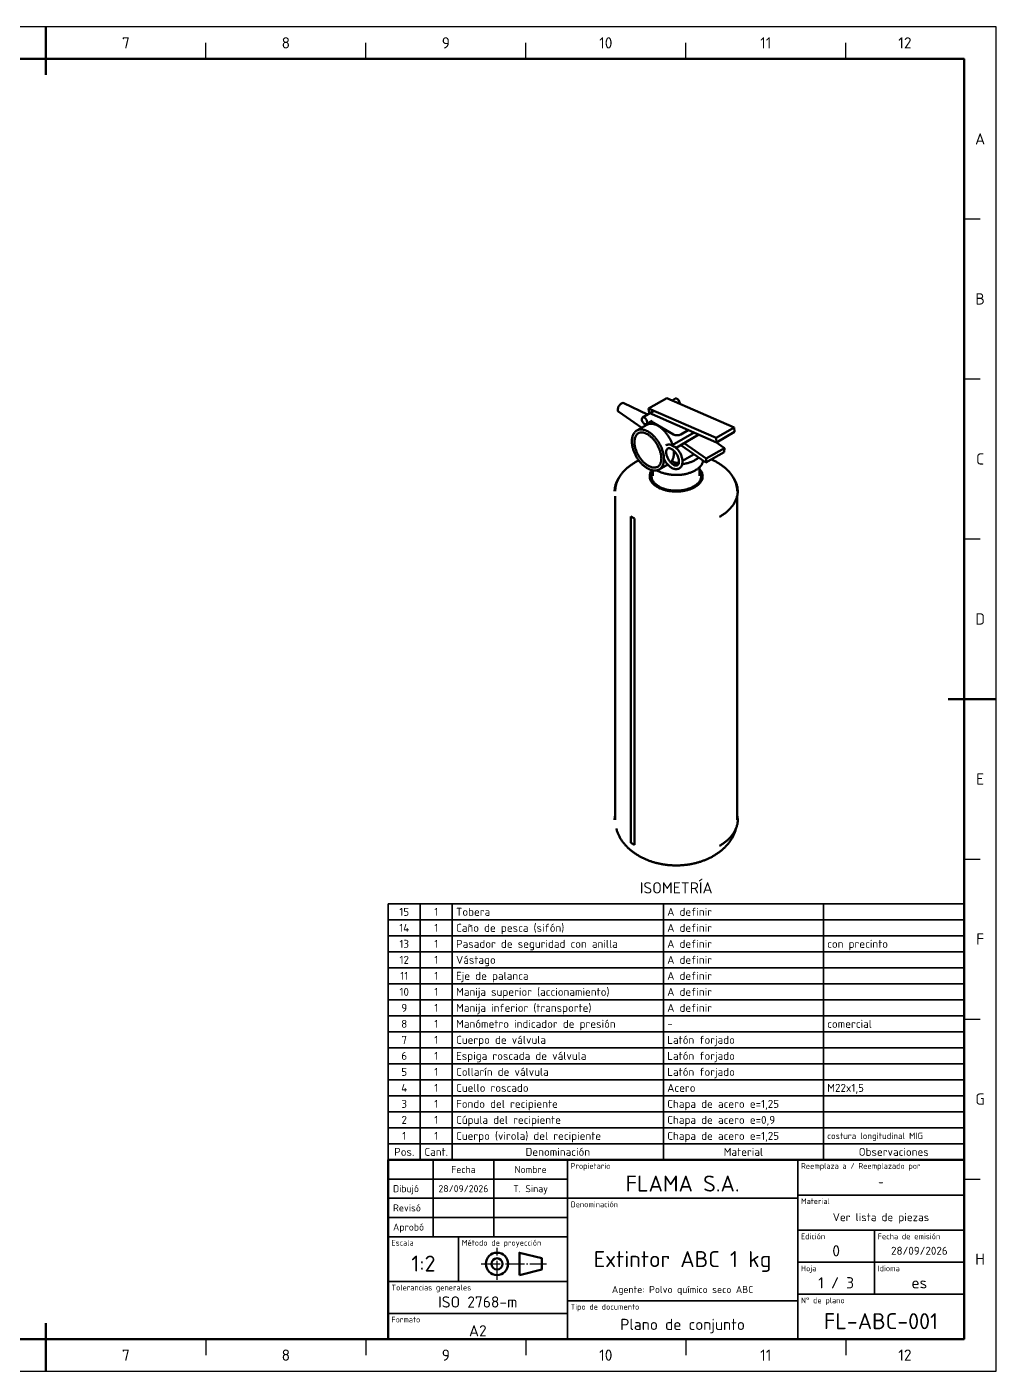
# Model space of a CAD drawing. Header units: millimetres. Extents: x 0 to 594, y 0 to 420.
# Drawn here: x 291.1 to 594, y 0 to 420 of the extents above; entities that cross this region are included whole.
import ezdxf
from ezdxf.enums import TextEntityAlignment as Align

# ---------------------------------------------------------------- set-up
doc = ezdxf.new("R2010")
doc.units = ezdxf.units.MM
doc.linetypes.add('ISO04-TRAZO-PUNTO', pattern=[7.625, 6, -0.75, 0.125, -0.75])
for name, color, linetype, lineweight in [('01-VISIBLE', 7, 'CONTINUOUS', 50), ('03-EJE', 1, 'ISO04-TRAZO-PUNTO', 25), ('06-TEXTO', 7, 'CONTINUOUS', 25), ('07-RECUADRO', 7, 'CONTINUOUS', 70), ('08-FINA', 5, 'CONTINUOUS', 25), ('10-ROTULO', 7, 'CONTINUOUS', 35), ('11-TEXTO-ROTULO', 7, 'CONTINUOUS', 25)]:
    doc.layers.add(name, color=color, linetype=linetype, lineweight=lineweight)
doc.styles.add('ISO3098', font='isocpeur.ttf')

msp = doc.modelspace()

# ---------------------------------------------------------------- linework, layer by layer
at = {"layer": '01-VISIBLE'}
for p, q in [((477.652, 302.442), (485.077, 298.871)), ((485.377, 300.748), (491.034, 304.014)), ((491.034, 304.014), (512.104, 294.836)), ((492.715, 303.281), (493.683, 303.84)), ((476.054, 299.673), (483.253, 294.76)), ((483.501, 297.961), (487.058, 300.015)), ((485.515, 299.371), (485.377, 300.748)), ((485.377, 300.748), (506.447, 291.57)), ((485.515, 299.371), (506.585, 290.194)), ((484.843, 295.677), (481.732, 293.881)), ((484.701, 295.883), (486.46, 296.899)), ((486.46, 295.988), (486.46, 296.922)), ((486.929, 296.269), (493.151, 292.676)), ((492.4, 296.35), (492.4, 296.372)), ((495.414, 292.676), (497.767, 294.035)), ((506.447, 291.57), (512.104, 294.836)), ((512.242, 293.46), (512.104, 294.836)), ((492.755, 289.267), (499.617, 293.229)), ((493.955, 288.482), (501.076, 292.593)), ((496.504, 289.954), (503.424, 285.119)), ((506.338, 290.301), (509.081, 288.385)), ((506.585, 290.194), (506.447, 291.57)), ((506.585, 290.194), (512.242, 293.46)), ((495.475, 289.359), (503.306, 283.888)), ((495.969, 284.38), (499.601, 286.477)), ((503.306, 283.888), (508.963, 287.154)), ((503.424, 285.119), (509.081, 288.385)), ((508.963, 287.154), (509.081, 288.385)), ((486.75, 279.773), (486.75, 281.429)), ((491.349, 283.268), (488.732, 281.757)), ((492.668, 284.339), (493.151, 284.06)), ((501.25, 279.773), (501.25, 282.37)), ((503.306, 283.888), (503.424, 285.119)), ((474.95, 172.2), (474.95, 273.39)), ((513.05, 172.2), (513.05, 273.39)), ((479.867, 165.06), (479.867, 267.02)), ((479.867, 267.02), (480.927, 266.408)), ((480.927, 164.448), (480.927, 266.408)), ((479.867, 165.06), (480.927, 164.448))]:
    msp.add_line(p, q, dxfattribs=at)
for points in [[(476.054, 299.673), (475.878, 299.866), (475.785, 300.112), (475.757, 300.374), (475.776, 300.636), (475.831, 300.894), (475.916, 301.144), (476.025, 301.384), (476.157, 301.612), (476.31, 301.827), (476.484, 302.024), (476.679, 302.201), (476.897, 302.349), (477.138, 302.456), (477.397, 302.498), (477.652, 302.442)], [(493.683, 303.84), (493.78, 303.88), (493.884, 303.896), (493.989, 303.89), (494.091, 303.866), (494.189, 303.829), (494.283, 303.78)], [(494.283, 303.78), (494.496, 303.626), (494.68, 303.438), (494.835, 303.225), (494.963, 302.995), (495.059, 302.749), (495.118, 302.493), (495.128, 302.23)], [(485.232, 293.534), (485.001, 293.661), (484.766, 293.778), (484.525, 293.884), (484.279, 293.978), (484.028, 294.058), (483.774, 294.123), (483.515, 294.171), (483.254, 294.2), (482.991, 294.209), (482.728, 294.195), (482.468, 294.156), (482.213, 294.091), (481.967, 294), (481.732, 293.881)], [(484.701, 295.883), (484.458, 295.827), (484.214, 295.885), (483.995, 296.01), (483.804, 296.175), (483.64, 296.365), (483.501, 296.575), (483.388, 296.801), (483.305, 297.039), (483.259, 297.287), (483.26, 297.538), (483.331, 297.779), (483.501, 297.961)], [(483.501, 297.961), (483.597, 298.001), (483.701, 298.017), (483.806, 298.011), (483.909, 297.987), (484.007, 297.95), (484.101, 297.902)], [(484.101, 297.902), (484.316, 297.746), (484.501, 297.555), (484.657, 297.34), (484.785, 297.106), (484.88, 296.858), (484.938, 296.599), (484.944, 296.333), (484.876, 296.077), (484.701, 295.883)], [(484.279, 295.352), (484.3, 295.432), (484.323, 295.513), (484.348, 295.592), (484.374, 295.672), (484.402, 295.75), (484.431, 295.829)], [(492.865, 289.33), (492.786, 289.57), (492.702, 289.808), (492.612, 290.044), (492.517, 290.278), (492.417, 290.509), (492.312, 290.739), (492.202, 290.966), (492.088, 291.191), (491.969, 291.413), (491.845, 291.633), (491.716, 291.85), (491.584, 292.065), (491.446, 292.276), (491.305, 292.485), (491.158, 292.691), (491.008, 292.893), (490.853, 293.093), (490.694, 293.288), (490.53, 293.48), (490.362, 293.668), (490.189, 293.852), (490.012, 294.032), (489.831, 294.208), (489.645, 294.378), (489.454, 294.543), (489.259, 294.703), (489.059, 294.857), (488.854, 295.005), (488.645, 295.146), (488.431, 295.279), (488.212, 295.404), (487.988, 295.521), (487.759, 295.628), (487.526, 295.724), (487.288, 295.808), (487.046, 295.88), (486.801, 295.937), (486.552, 295.978), (486.3, 296.001), (486.048, 296.004), (485.797, 295.986), (485.548, 295.946), (485.304, 295.881), (485.068, 295.792), (484.843, 295.677)], [(486.46, 296.922), (486.478, 296.783), (486.53, 296.653), (486.607, 296.536), (486.702, 296.433), (486.811, 296.345), (486.929, 296.269)], [(488.732, 281.757), (488.507, 281.641), (488.273, 281.547), (488.03, 281.475), (487.783, 281.425), (487.531, 281.396), (487.279, 281.387), (487.026, 281.397), (486.775, 281.426), (486.526, 281.47), (486.28, 281.53), (486.038, 281.603), (485.8, 281.689), (485.567, 281.786), (485.338, 281.894), (485.114, 282.011), (484.895, 282.137), (484.68, 282.271), (484.471, 282.412), (484.266, 282.561), (484.066, 282.715), (483.871, 282.876), (483.68, 283.042), (483.494, 283.214), (483.313, 283.39), (483.137, 283.571), (482.964, 283.756), (482.797, 283.945), (482.634, 284.139), (482.475, 284.336), (482.321, 284.536), (482.172, 284.74), (482.027, 284.948), (481.887, 285.158), (481.751, 285.371), (481.62, 285.588), (481.494, 285.807), (481.372, 286.028), (481.255, 286.252), (481.143, 286.479), (481.036, 286.708), (480.934, 286.94), (480.837, 287.173), (480.746, 287.409), (480.66, 287.647), (480.58, 287.887), (480.505, 288.128), (480.437, 288.372), (480.375, 288.617), (480.319, 288.864), (480.271, 289.112), (480.229, 289.361), (480.195, 289.612), (480.169, 289.863), (480.151, 290.115), (480.143, 290.368), (480.143, 290.621), (480.154, 290.874), (480.175, 291.126), (480.207, 291.376), (480.252, 291.625), (480.31, 291.871), (480.381, 292.114), (480.467, 292.352), (480.568, 292.584), (480.685, 292.807), (480.819, 293.022), (480.97, 293.225), (481.137, 293.415), (481.32, 293.588), (481.519, 293.744), (481.732, 293.881)], [(488.252, 282.588), (488.025, 282.475), (487.785, 282.391), (487.537, 282.336), (487.285, 282.309), (487.031, 282.307), (486.778, 282.329), (486.528, 282.372), (486.282, 282.432), (486.04, 282.51), (485.803, 282.602), (485.572, 282.707), (485.346, 282.823), (485.126, 282.95), (484.912, 283.086), (484.703, 283.23), (484.5, 283.383), (484.302, 283.542), (484.11, 283.708), (483.923, 283.88), (483.742, 284.057), (483.565, 284.24), (483.394, 284.428), (483.229, 284.62), (483.068, 284.817), (482.912, 285.017), (482.762, 285.222), (482.616, 285.43), (482.476, 285.642), (482.341, 285.857), (482.212, 286.075), (482.088, 286.297), (481.969, 286.521), (481.855, 286.748), (481.748, 286.978), (481.646, 287.211), (481.55, 287.446), (481.46, 287.683), (481.376, 287.923), (481.299, 288.165), (481.229, 288.409), (481.166, 288.655), (481.111, 288.903), (481.063, 289.152), (481.024, 289.403), (480.994, 289.655), (480.973, 289.908), (480.962, 290.162), (480.962, 290.416), (480.975, 290.669), (480.999, 290.922), (481.038, 291.173), (481.092, 291.421), (481.162, 291.665), (481.251, 291.903), (481.358, 292.133), (481.487, 292.352), (481.637, 292.557), (481.808, 292.744), (482.001, 292.909), (482.212, 293.05)], [(484.992, 292.727), (484.758, 292.854), (484.518, 292.969), (484.272, 293.071), (484.02, 293.156), (483.763, 293.223), (483.5, 293.269), (483.235, 293.29), (482.969, 293.282), (482.706, 293.241), (482.452, 293.164), (482.212, 293.05)], [(488.252, 282.588), (488.459, 282.729), (488.643, 282.897), (488.804, 283.089), (488.94, 283.298), (489.054, 283.521), (489.147, 283.753), (489.221, 283.992), (489.278, 284.236), (489.319, 284.483), (489.345, 284.732), (489.359, 284.981), (489.362, 285.231), (489.353, 285.482), (489.335, 285.731), (489.307, 285.98), (489.271, 286.227), (489.226, 286.473), (489.174, 286.718), (489.115, 286.961), (489.048, 287.202), (488.975, 287.442), (488.896, 287.679), (488.811, 287.914), (488.719, 288.147), (488.622, 288.378), (488.52, 288.606), (488.412, 288.832), (488.299, 289.055), (488.181, 289.276), (488.058, 289.493), (487.929, 289.708), (487.796, 289.92), (487.658, 290.128), (487.515, 290.334), (487.367, 290.535), (487.214, 290.734), (487.056, 290.928), (486.894, 291.118), (486.727, 291.304), (486.554, 291.486), (486.377, 291.662), (486.195, 291.834), (486.008, 291.999), (485.815, 292.159), (485.617, 292.313), (485.414, 292.459), (485.206, 292.597), (484.992, 292.727)], [(488.732, 281.757), (488.945, 281.895), (489.141, 282.056), (489.32, 282.236), (489.48, 282.433), (489.622, 282.644), (489.745, 282.866), (489.851, 283.097), (489.94, 283.335), (490.013, 283.579), (490.071, 283.826), (490.117, 284.076), (490.149, 284.328), (490.17, 284.581), (490.18, 284.835), (490.18, 285.089), (490.171, 285.343), (490.153, 285.596), (490.126, 285.849), (490.091, 286.1), (490.049, 286.351), (490, 286.6), (489.944, 286.848), (489.882, 287.094), (489.813, 287.339), (489.738, 287.582), (489.658, 287.823), (489.572, 288.062), (489.48, 288.299), (489.384, 288.534), (489.282, 288.766), (489.175, 288.997), (489.063, 289.225), (488.947, 289.451), (488.826, 289.674), (488.7, 289.895), (488.569, 290.113), (488.434, 290.328), (488.295, 290.54), (488.151, 290.75), (488.002, 290.956), (487.849, 291.159), (487.692, 291.358), (487.53, 291.554), (487.364, 291.746), (487.193, 291.934), (487.018, 292.118), (486.838, 292.298), (486.654, 292.472), (486.465, 292.642), (486.271, 292.807), (486.073, 292.966), (485.87, 293.118), (485.662, 293.264), (485.449, 293.403), (485.232, 293.534)], [(495.414, 292.676), (495.179, 292.564), (494.93, 292.484), (494.674, 292.433), (494.413, 292.409), (494.152, 292.409), (493.892, 292.433), (493.636, 292.484), (493.387, 292.564), (493.151, 292.676)], [(492.764, 289.272), (492.525, 289.364), (492.278, 289.434), (492.026, 289.481), (491.771, 289.5), (491.515, 289.489), (491.263, 289.446), (491.019, 289.368), (490.789, 289.257)], [(492.589, 288.109), (492.364, 288.224), (492.129, 288.314), (491.883, 288.37), (491.631, 288.375), (491.389, 288.308), (491.188, 288.157), (491.047, 287.949), (490.957, 287.713), (490.906, 287.466), (490.885, 287.215), (490.887, 286.963), (490.911, 286.711), (490.951, 286.462), (491.007, 286.216), (491.076, 285.973), (491.158, 285.734), (491.251, 285.5), (491.355, 285.27), (491.47, 285.045), (491.594, 284.825), (491.729, 284.612), (491.872, 284.404), (492.025, 284.203), (492.188, 284.01), (492.36, 283.825), (492.541, 283.65), (492.733, 283.486), (492.936, 283.335), (493.149, 283.2), (493.373, 283.084), (493.609, 282.994), (493.855, 282.939), (494.106, 282.933), (494.348, 283), (494.549, 283.151), (494.69, 283.36), (494.78, 283.595), (494.831, 283.842), (494.853, 284.093), (494.85, 284.346), (494.827, 284.597), (494.786, 284.846), (494.731, 285.092), (494.661, 285.335), (494.579, 285.574), (494.486, 285.809), (494.382, 286.038), (494.267, 286.263), (494.143, 286.483), (494.009, 286.697), (493.865, 286.905), (493.712, 287.105), (493.55, 287.298), (493.378, 287.483), (493.196, 287.658), (493.004, 287.822), (492.802, 287.973), (492.589, 288.109)], [(492.295, 283.892), (492.477, 284.085), (492.639, 284.295), (492.78, 284.52), (492.901, 284.755), (493.004, 285), (493.089, 285.251), (493.157, 285.507), (493.211, 285.767), (493.25, 286.029), (493.276, 286.293), (493.29, 286.558), (493.293, 286.823), (493.285, 287.088), (493.267, 287.353), (493.241, 287.617)], [(492.633, 289.176), (492.655, 289.189), (492.676, 289.203), (492.697, 289.218), (492.716, 289.235), (492.735, 289.251), (492.755, 289.267)], [(492.633, 289.176), (492.674, 289.178), (492.715, 289.174), (492.756, 289.165), (492.795, 289.152), (492.832, 289.135), (492.869, 289.116)], [(492.633, 289.176), (492.673, 289.156), (492.713, 289.136), (492.752, 289.115), (492.791, 289.094), (492.83, 289.073), (492.869, 289.051)], [(492.755, 289.267), (492.757, 289.268), (492.76, 289.269), (492.762, 289.27), (492.765, 289.27), (492.767, 289.27), (492.77, 289.27)], [(492.869, 289.116), (492.913, 289.088), (492.956, 289.056), (492.996, 289.021), (493.034, 288.984), (493.07, 288.945), (493.104, 288.904)], [(492.869, 289.051), (492.909, 289.028), (492.948, 289.004), (492.988, 288.979), (493.027, 288.955), (493.065, 288.93), (493.104, 288.904)], [(493.104, 288.904), (493.179, 288.929), (493.258, 288.93), (493.337, 288.916), (493.412, 288.891), (493.484, 288.857), (493.551, 288.814)], [(494.949, 282.052), (495.159, 282.194), (495.347, 282.365), (495.51, 282.56), (495.646, 282.773), (495.757, 283.002), (495.843, 283.241), (495.906, 283.487), (495.947, 283.738), (495.969, 283.991), (495.974, 284.245), (495.962, 284.499), (495.936, 284.751), (495.897, 285.002), (495.845, 285.251), (495.781, 285.497), (495.707, 285.74), (495.623, 285.98), (495.53, 286.216), (495.427, 286.449), (495.315, 286.677), (495.195, 286.901), (495.067, 287.12), (494.93, 287.334), (494.785, 287.543), (494.633, 287.746), (494.472, 287.944), (494.304, 288.134), (494.128, 288.317), (493.944, 288.492), (493.751, 288.658), (493.551, 288.814)], [(482.311, 284.55), (482.084, 284.436), (481.858, 284.319), (481.634, 284.199), (481.411, 284.076), (481.19, 283.95), (480.97, 283.821), (480.753, 283.689), (480.537, 283.554), (480.323, 283.416), (480.112, 283.275), (479.902, 283.131), (479.695, 282.983), (479.49, 282.833), (479.288, 282.678), (479.088, 282.521), (478.89, 282.36), (478.696, 282.196), (478.504, 282.029), (478.316, 281.858), (478.131, 281.684), (477.949, 281.506), (477.77, 281.325), (477.595, 281.14), (477.424, 280.952), (477.257, 280.76), (477.094, 280.565), (476.935, 280.366), (476.781, 280.163), (476.632, 279.957), (476.487, 279.748), (476.348, 279.535), (476.214, 279.319), (476.085, 279.099), (475.963, 278.876), (475.846, 278.65), (475.735, 278.421), (475.631, 278.189), (475.534, 277.954), (475.443, 277.716), (475.359, 277.476), (475.283, 277.233), (475.214, 276.989), (475.153, 276.742), (475.099, 276.493), (475.054, 276.243), (475.017, 275.991), (474.988, 275.738), (474.967, 275.485), (474.954, 275.231), (474.95, 274.976)], [(486.4, 281.499), (486.255, 281.293), (486.124, 281.079), (486.009, 280.856), (485.91, 280.625), (485.83, 280.387), (485.77, 280.143), (485.732, 279.895), (485.716, 279.644), (485.723, 279.393), (485.753, 279.143), (485.804, 278.897), (485.877, 278.657), (485.968, 278.423), (486.078, 278.197), (486.203, 277.979), (486.343, 277.77), (486.495, 277.57), (486.659, 277.379), (486.832, 277.198), (487.014, 277.025), (487.204, 276.86), (487.401, 276.704), (487.604, 276.556), (487.812, 276.415), (488.025, 276.282), (488.243, 276.156), (488.464, 276.037), (488.689, 275.925), (488.917, 275.819), (489.147, 275.719), (489.38, 275.625), (489.616, 275.537), (489.853, 275.455), (490.092, 275.378), (490.333, 275.307), (490.576, 275.24), (490.819, 275.179), (491.064, 275.123), (491.31, 275.072), (491.557, 275.025), (491.805, 274.983), (492.054, 274.946), (492.303, 274.914), (492.553, 274.886), (492.803, 274.863), (493.053, 274.844), (493.304, 274.829), (493.555, 274.819), (493.807, 274.814), (494.058, 274.813), (494.309, 274.816), (494.56, 274.824), (494.811, 274.836), (495.062, 274.852), (495.313, 274.873), (495.563, 274.898), (495.812, 274.928), (496.061, 274.963), (496.309, 275.002), (496.557, 275.046), (496.803, 275.095), (497.049, 275.148), (497.293, 275.207), (497.536, 275.27), (497.778, 275.339), (498.018, 275.413), (498.256, 275.492), (498.493, 275.577), (498.727, 275.668), (498.959, 275.764), (499.189, 275.867), (499.415, 275.976), (499.638, 276.091), (499.858, 276.213)], [(486.739, 281.431), (486.616, 281.213), (486.508, 280.988), (486.417, 280.755), (486.345, 280.515), (486.292, 280.271), (486.26, 280.023), (486.25, 279.773)], [(487.968, 281.46), (488.189, 281.334), (488.415, 281.215), (488.643, 281.103), (488.875, 280.997), (489.11, 280.898), (489.347, 280.804), (489.586, 280.716), (489.827, 280.634), (490.07, 280.557), (490.315, 280.486), (490.561, 280.42), (490.809, 280.359), (491.057, 280.303), (491.307, 280.252), (491.558, 280.206), (491.809, 280.164), (492.061, 280.128), (492.314, 280.096), (492.567, 280.068), (492.821, 280.045), (493.075, 280.027), (493.33, 280.013), (493.585, 280.003), (493.839, 279.998), (494.094, 279.998), (494.349, 280.002), (494.604, 280.01), (494.858, 280.023), (495.113, 280.04), (495.366, 280.062), (495.62, 280.088), (495.873, 280.119), (496.125, 280.154), (496.377, 280.195), (496.628, 280.239), (496.878, 280.289), (497.127, 280.344), (497.374, 280.403), (497.621, 280.468), (497.866, 280.538), (498.11, 280.613), (498.351, 280.694), (498.591, 280.78), (498.829, 280.873), (499.064, 280.971), (499.296, 281.075), (499.526, 281.185), (499.752, 281.303), (499.975, 281.426)], [(490.179, 285.163), (490.279, 284.929), (490.387, 284.7), (490.505, 284.475), (490.63, 284.255), (490.764, 284.04), (490.906, 283.829), (491.056, 283.625), (491.214, 283.426), (491.379, 283.234), (491.553, 283.049), (491.734, 282.871), (491.923, 282.703), (492.121, 282.543), (492.326, 282.395), (492.54, 282.258), (492.762, 282.136), (492.992, 282.028), (493.23, 281.939), (493.474, 281.871), (493.723, 281.826), (493.976, 281.808), (494.23, 281.82), (494.479, 281.864), (494.721, 281.941), (494.949, 282.052)], [(492.989, 283.299), (493.265, 283.282), (493.541, 283.271), (493.816, 283.265), (494.092, 283.264), (494.368, 283.268), (494.644, 283.278)], [(494.832, 283.845), (494.547, 283.802), (494.259, 283.789), (493.972, 283.807), (493.688, 283.855), (493.412, 283.938), (493.151, 284.06)], [(495.883, 283.386), (496.135, 283.422), (496.386, 283.462), (496.636, 283.507), (496.885, 283.557), (497.134, 283.611), (497.381, 283.671), (497.627, 283.736), (497.871, 283.806), (498.114, 283.881), (498.355, 283.961), (498.594, 284.048), (498.831, 284.14), (499.066, 284.238), (499.298, 284.342), (499.527, 284.452), (499.753, 284.569), (499.975, 284.692)], [(499.858, 276.213), (500.079, 276.346), (500.295, 276.486), (500.506, 276.634), (500.711, 276.791), (500.909, 276.956), (501.099, 277.13), (501.28, 277.313), (501.451, 277.505), (501.611, 277.707), (501.758, 277.919), (501.891, 278.14), (502.007, 278.37), (502.106, 278.608), (502.184, 278.853), (502.241, 279.105), (502.274, 279.36), (502.284, 279.617), (502.27, 279.875), (502.233, 280.129), (502.172, 280.38), (502.091, 280.624), (501.989, 280.861), (501.87, 281.089), (501.735, 281.309), (501.585, 281.519), (501.423, 281.719), (501.25, 281.91)], [(499.975, 284.692), (500.165, 284.806), (500.352, 284.925), (500.535, 285.049), (500.714, 285.18), (500.888, 285.316), (501.057, 285.459)], [(499.975, 281.426), (500.193, 281.557), (500.407, 281.695), (500.616, 281.841), (500.819, 281.995), (501.015, 282.156), (501.204, 282.327), (501.385, 282.506), (501.557, 282.693), (501.718, 282.89), (501.868, 283.096), (502.004, 283.311), (502.125, 283.535), (502.229, 283.767), (502.315, 284.007), (502.381, 284.253), (502.425, 284.503)], [(501.75, 279.773), (501.739, 280.026), (501.706, 280.277), (501.653, 280.524), (501.579, 280.766), (501.486, 281.001), (501.376, 281.229), (501.25, 281.449)], [(513.05, 274.976), (513.046, 275.23), (513.033, 275.484), (513.013, 275.738), (512.983, 275.99), (512.946, 276.242), (512.901, 276.492), (512.847, 276.74), (512.786, 276.987), (512.718, 277.232), (512.641, 277.474), (512.558, 277.714), (512.467, 277.952), (512.37, 278.186), (512.266, 278.418), (512.156, 278.647), (512.039, 278.873), (511.917, 279.096), (511.788, 279.315), (511.654, 279.532), (511.515, 279.744), (511.371, 279.954), (511.222, 280.159), (511.068, 280.362), (510.909, 280.56), (510.747, 280.756), (510.58, 280.947), (510.409, 281.136), (510.234, 281.32), (510.056, 281.501), (509.874, 281.679), (509.689, 281.853), (509.501, 282.024), (509.31, 282.192), (509.115, 282.356), (508.918, 282.516), (508.719, 282.674), (508.516, 282.828), (508.312, 282.978), (508.105, 283.126), (507.896, 283.27), (507.684, 283.411), (507.471, 283.549), (507.255, 283.684), (507.038, 283.816), (506.819, 283.945), (506.598, 284.071), (506.376, 284.194), (506.151, 284.314), (505.926, 284.431), (505.699, 284.545), (505.47, 284.657), (505.24, 284.765), (505.009, 284.871)], [(476.178, 279.259), (476.036, 279.047), (475.901, 278.832), (475.771, 278.613), (475.648, 278.39), (475.532, 278.163), (475.423, 277.933), (475.322, 277.7), (475.227, 277.464), (475.141, 277.224), (475.063, 276.982), (474.994, 276.737), (474.933, 276.49), (474.881, 276.241), (474.839, 275.99), (474.805, 275.738), (474.781, 275.485), (474.767, 275.231), (474.762, 274.976)], [(486.407, 280.724), (486.317, 280.491), (486.248, 280.251), (486.2, 280.006), (486.175, 279.757), (486.175, 279.507), (486.198, 279.258), (486.245, 279.012), (486.313, 278.772), (486.402, 278.538), (486.51, 278.312), (486.634, 278.096), (486.774, 277.888), (486.926, 277.69), (487.091, 277.501), (487.265, 277.322), (487.449, 277.152), (487.64, 276.991), (487.838, 276.838), (488.042, 276.694), (488.252, 276.558), (488.466, 276.429), (488.685, 276.308), (488.907, 276.193), (489.133, 276.086), (489.362, 275.985), (489.594, 275.89), (489.827, 275.802), (490.064, 275.719), (490.302, 275.642), (490.541, 275.571), (490.783, 275.505), (491.025, 275.445), (491.269, 275.39), (491.514, 275.34), (491.761, 275.295), (492.007, 275.255), (492.255, 275.22), (492.503, 275.19), (492.752, 275.164), (493.001, 275.143), (493.251, 275.127), (493.501, 275.115), (493.751, 275.108), (494.001, 275.106), (494.251, 275.108), (494.501, 275.115), (494.751, 275.127), (495, 275.143), (495.25, 275.164), (495.498, 275.19), (495.747, 275.22), (495.994, 275.255), (496.241, 275.295), (496.487, 275.34), (496.732, 275.39), (496.976, 275.446), (497.219, 275.506), (497.46, 275.572), (497.7, 275.643), (497.938, 275.72), (498.174, 275.802), (498.408, 275.891), (498.64, 275.985), (498.868, 276.086), (499.094, 276.194), (499.317, 276.308), (499.535, 276.43)], [(486.25, 279.773), (486.261, 279.515), (486.296, 279.259), (486.352, 279.006), (486.428, 278.76), (486.525, 278.52), (486.639, 278.288), (486.77, 278.065), (486.916, 277.852), (487.075, 277.648), (487.245, 277.454), (487.426, 277.269), (487.616, 277.094), (487.815, 276.928), (488.02, 276.772), (488.232, 276.623), (488.45, 276.484), (488.672, 276.352), (488.899, 276.229), (489.13, 276.113), (489.365, 276.004), (489.602, 275.902), (489.843, 275.807), (490.086, 275.718), (490.331, 275.637), (490.578, 275.561)], [(499.535, 276.43), (499.76, 276.565), (499.98, 276.709), (500.193, 276.862), (500.4, 277.023), (500.599, 277.194), (500.789, 277.376), (500.969, 277.567), (501.137, 277.768), (501.291, 277.981), (501.43, 278.203), (501.552, 278.436), (501.654, 278.677), (501.734, 278.927), (501.79, 279.184), (501.822, 279.444), (501.827, 279.706), (501.805, 279.968), (501.758, 280.226), (501.687, 280.479), (501.593, 280.724)], [(513.237, 274.976), (513.233, 275.231), (513.218, 275.485), (513.194, 275.738), (513.161, 275.99), (513.118, 276.241), (513.067, 276.49), (513.006, 276.738), (512.937, 276.982), (512.859, 277.225), (512.773, 277.464), (512.679, 277.701), (512.577, 277.934), (512.468, 278.164), (512.352, 278.39), (512.229, 278.613), (512.099, 278.832), (511.964, 279.047), (511.822, 279.259)], [(497.442, 275.566), (497.693, 275.644), (497.942, 275.728), (498.189, 275.819), (498.433, 275.916), (498.674, 276.021), (498.912, 276.133), (499.146, 276.253), (499.377, 276.38)], [(507.499, 266.894), (507.718, 267.022), (507.934, 267.153), (508.149, 267.287), (508.362, 267.425), (508.572, 267.566), (508.78, 267.71), (508.986, 267.858), (509.189, 268.009), (509.39, 268.163), (509.588, 268.321), (509.783, 268.482), (509.975, 268.647), (510.164, 268.816), (510.35, 268.989), (510.532, 269.165), (510.71, 269.345), (510.884, 269.528), (511.054, 269.716), (511.22, 269.907), (511.381, 270.103), (511.538, 270.302), (511.689, 270.505), (511.835, 270.712), (511.975, 270.923), (512.11, 271.137), (512.238, 271.356), (512.36, 271.578), (512.475, 271.803), (512.583, 272.032), (512.684, 272.265), (512.777, 272.5), (512.862, 272.738), (512.939, 272.98), (513.008, 273.223), (513.068, 273.469), (513.12, 273.717), (513.162, 273.967), (513.195, 274.218), (513.219, 274.47), (513.233, 274.723), (513.237, 274.976)], [(474.95, 173.786), (474.893, 173.525), (474.846, 173.263), (474.81, 172.998), (474.783, 172.733), (474.768, 172.466), (474.762, 172.2)], [(513.237, 172.2), (513.232, 172.466), (513.216, 172.733), (513.19, 172.998), (513.154, 173.262), (513.107, 173.525), (513.05, 173.786)], [(475.288, 169.557), (475.355, 169.316), (475.426, 169.076), (475.5, 168.838), (475.579, 168.6), (475.662, 168.365), (475.751, 168.131), (475.845, 167.899), (475.944, 167.67), (476.048, 167.442), (476.157, 167.217), (476.271, 166.995), (476.391, 166.775), (476.514, 166.558), (476.642, 166.343), (476.775, 166.131), (476.912, 165.922), (477.052, 165.715), (477.196, 165.511), (477.344, 165.309), (477.496, 165.11), (477.651, 164.914), (477.809, 164.72), (477.97, 164.529), (478.135, 164.341), (478.303, 164.156), (478.473, 163.973), (478.647, 163.793), (478.824, 163.616), (479.004, 163.443), (479.186, 163.271), (479.371, 163.103), (479.559, 162.938), (479.749, 162.776), (479.942, 162.616), (480.137, 162.46), (480.334, 162.306), (480.533, 162.156), (480.735, 162.008), (480.939, 161.863), (481.144, 161.721), (481.352, 161.581), (481.562, 161.445), (481.773, 161.311), (481.986, 161.18), (482.201, 161.052), (482.417, 160.926), (482.635, 160.804), (482.854, 160.684), (483.075, 160.567), (483.298, 160.453), (483.521, 160.341), (483.747, 160.232), (483.973, 160.126), (484.201, 160.023), (484.429, 159.922), (484.659, 159.824), (484.891, 159.729), (485.123, 159.636), (485.356, 159.546), (485.59, 159.458), (485.826, 159.374), (486.062, 159.291), (486.299, 159.212), (486.537, 159.135), (486.775, 159.061), (487.015, 158.989), (487.255, 158.92), (487.496, 158.853), (487.738, 158.789), (487.98, 158.727), (488.223, 158.668), (488.467, 158.612), (488.711, 158.558), (488.956, 158.507), (489.201, 158.458), (489.447, 158.411), (489.693, 158.367), (489.939, 158.326), (490.186, 158.287), (490.434, 158.251), (490.681, 158.217), (490.93, 158.185), (491.178, 158.157), (491.427, 158.13), (491.675, 158.106), (491.925, 158.084), (492.174, 158.065), (492.423, 158.049), (492.673, 158.034), (492.923, 158.023), (493.173, 158.013), (493.423, 158.006), (493.673, 158.002), (493.923, 158), (494.173, 158), (494.423, 158.003), (494.673, 158.009), (494.923, 158.017), (495.172, 158.027), (495.422, 158.039), (495.672, 158.055), (495.921, 158.072), (496.17, 158.092), (496.419, 158.115), (496.668, 158.14), (496.917, 158.167), (497.165, 158.197), (497.413, 158.229), (497.66, 158.264), (497.908, 158.302), (498.155, 158.342), (498.401, 158.384), (498.647, 158.429), (498.893, 158.476), (499.138, 158.526), (499.382, 158.578), (499.626, 158.633), (499.869, 158.691), (500.112, 158.751), (500.354, 158.813), (500.596, 158.878), (500.836, 158.946), (501.076, 159.016), (501.316, 159.089), (501.554, 159.164), (501.792, 159.242), (502.028, 159.322), (502.264, 159.406), (502.499, 159.491), (502.733, 159.58), (502.966, 159.671), (503.198, 159.765), (503.428, 159.861), (503.658, 159.96), (503.886, 160.062), (504.113, 160.166), (504.339, 160.273), (504.564, 160.383), (504.787, 160.496), (505.009, 160.611), (505.229, 160.729), (505.448, 160.85), (505.666, 160.974)], [(512.712, 169.557), (512.644, 169.313), (512.573, 169.07), (512.497, 168.828), (512.417, 168.588), (512.332, 168.349), (512.242, 168.112), (512.146, 167.877), (512.045, 167.645), (511.939, 167.414), (511.827, 167.187), (511.711, 166.962), (511.589, 166.739), (511.463, 166.519), (511.332, 166.302), (511.197, 166.088), (511.058, 165.876), (510.914, 165.667), (510.767, 165.461), (510.616, 165.257), (510.462, 165.056), (510.304, 164.858), (510.143, 164.662), (509.978, 164.469), (509.81, 164.28), (509.639, 164.093), (509.465, 163.908), (509.287, 163.727), (509.107, 163.549), (508.924, 163.374), (508.738, 163.202), (508.549, 163.033), (508.358, 162.866), (508.164, 162.703), (507.967, 162.543), (507.769, 162.386), (507.567, 162.231), (507.364, 162.08), (507.159, 161.932), (506.951, 161.786), (506.742, 161.643), (506.53, 161.504), (506.317, 161.367), (506.101, 161.233), (505.884, 161.102), (505.666, 160.974)], [(507.499, 164.117), (507.718, 164.245), (507.934, 164.376), (508.149, 164.511), (508.362, 164.648), (508.572, 164.789), (508.78, 164.934), (508.986, 165.081), (509.189, 165.232), (509.39, 165.386), (509.588, 165.544), (509.783, 165.706), (509.975, 165.871), (510.164, 166.04), (510.35, 166.212), (510.532, 166.388), (510.71, 166.568), (510.884, 166.752), (511.054, 166.939), (511.22, 167.131), (511.381, 167.326), (511.538, 167.525), (511.689, 167.728), (511.835, 167.935), (511.975, 168.146), (512.11, 168.361), (512.238, 168.579), (512.36, 168.801), (512.475, 169.027), (512.583, 169.256), (512.684, 169.488), (512.777, 169.723), (512.862, 169.962), (512.939, 170.203), (513.008, 170.447), (513.068, 170.693), (513.12, 170.941), (513.162, 171.19), (513.195, 171.441), (513.219, 171.694), (513.233, 171.946), (513.237, 172.2)]]:
    msp.add_lwpolyline(points, dxfattribs=at)
msp.add_lwpolyline([(445, 30), (452, 31.75), (452, 35.25), (445, 37)], close=True, dxfattribs=at)
for radius in [3.5, 1.75]:
    msp.add_circle((438, 33.5), radius, dxfattribs=at)
at = {"layer": '03-EJE'}
for p, q in [((438, 28.5), (438, 38.5)), ((433, 33.5), (453.5, 33.5))]:
    msp.add_line(p, q, dxfattribs=at)
at = {"layer": '07-RECUADRO'}
for p, q in [((297, 420), (297, 405)), ((594, 210), (579, 210)), ((297, 0), (297, 15))]:
    msp.add_line(p, q, dxfattribs=at)
for points in [[(20, 10), (584, 10), (584, 410), (20, 410)], [(404, 10), (584, 10), (584, 66), (404, 66)]]:
    msp.add_lwpolyline(points, close=True, dxfattribs=at)
at = {"layer": '08-FINA'}
for p, q in [((347, 410), (347, 415)), ((397, 410), (397, 415)), ((447, 410), (447, 415)), ((497, 410), (497, 415)), ((547, 410), (547, 415)), ((584, 360), (589, 360)), ((584, 310), (589, 310)), ((584, 260), (589, 260)), ((584, 160), (589, 160)), ((584, 110), (589, 110)), ((584, 60), (589, 60)), ((347, 10), (347, 5)), ((397, 10), (397, 5)), ((447, 10), (447, 5)), ((497, 10), (497, 5)), ((547, 10), (547, 5))]:
    msp.add_line(p, q, dxfattribs=at)
msp.add_lwpolyline([(0, 0), (594, 0), (594, 420), (0, 420)], close=True, dxfattribs=at)
at = {"layer": '10-ROTULO'}
for p, q in [((414, 66), (414, 146)), ((424, 66), (424, 146)), ((490, 66), (490, 146)), ((540, 66), (540, 146)), ((404, 141), (584, 141)), ((404, 136), (584, 136)), ((404, 131), (584, 131)), ((404, 126), (584, 126)), ((404, 121), (584, 121)), ((404, 116), (584, 116)), ((404, 111), (584, 111)), ((404, 106), (584, 106)), ((404, 101), (584, 101)), ((404, 96), (584, 96)), ((404, 91), (584, 91)), ((404, 86), (584, 86)), ((404, 81), (584, 81)), ((404, 76), (584, 76)), ((404, 71), (584, 71))]:
    msp.add_line(p, q, dxfattribs=at)
for points in [[(404, 66), (584, 66), (584, 146), (404, 146)], [(404, 60), (418, 60), (418, 66), (404, 66)], [(418, 60), (437, 60), (437, 66), (418, 66)], [(437, 60), (460, 60), (460, 66), (437, 66)], [(460, 54), (532, 54), (532, 66), (460, 66)], [(532, 55), (584, 55), (584, 66), (532, 66)], [(404, 54), (418, 54), (418, 60), (404, 60)], [(418, 54), (437, 54), (437, 60), (418, 60)], [(437, 54), (460, 54), (460, 60), (437, 60)], [(532, 44), (584, 44), (584, 55), (532, 55)], [(404, 48), (418, 48), (418, 54), (404, 54)], [(418, 48), (437, 48), (437, 54), (418, 54)], [(437, 48), (460, 48), (460, 54), (437, 54)], [(460, 22), (532, 22), (532, 54), (460, 54)], [(404, 42), (418, 42), (418, 48), (404, 48)], [(418, 42), (437, 42), (437, 48), (418, 48)], [(437, 42), (460, 42), (460, 48), (437, 48)], [(404, 28), (426, 28), (426, 42), (404, 42)], [(426, 28), (460, 28), (460, 42), (426, 42)], [(532, 34), (556, 34), (556, 44), (532, 44)], [(556, 34), (584, 34), (584, 44), (556, 44)], [(532, 24), (556, 24), (556, 34), (532, 34)], [(556, 24), (584, 24), (584, 34), (556, 34)], [(404, 18), (460, 18), (460, 28), (404, 28)], [(460, 10), (532, 10), (532, 22), (460, 22)], [(532, 10), (584, 10), (584, 24), (532, 24)], [(404, 10), (460, 10), (460, 18), (404, 18)]]:
    msp.add_lwpolyline(points, close=True, dxfattribs=at)

# ---------------------------------------------------------------- texts
at = {"layer": '06-TEXTO', "style": 'ISO3098'}
for s, p in [('7', (322, 415)), ('8', (372, 415)), ('9', (422, 415)), ('10', (472, 415)), ('11', (522, 415)), ('12', (565.5, 415)), ('A', (589, 385)), ('B', (589, 335)), ('C', (589, 285)), ('D', (589, 235)), ('E', (589, 185)), ('ISOMETRÍA', (494, 151)), ('F', (589, 135)), ('G', (589, 85)), ('H', (589, 35)), ('7', (322, 5)), ('8', (372, 5)), ('9', (422, 5)), ('10', (472, 5)), ('11', (522, 5)), ('12', (565.5, 5))]:
    msp.add_text(s, height=3.5, dxfattribs=at).set_placement(p, align=Align.MIDDLE_CENTER)
at = {"layer": '11-TEXTO-ROTULO', "style": 'ISO3098'}
for s, height, p in [('15', 2.5, (409, 143.5)), ('1', 2.5, (419, 143.5)), ('14', 2.5, (409, 138.5)), ('1', 2.5, (419, 138.5)), ('13', 2.5, (409, 133.5)), ('1', 2.5, (419, 133.5)), ('12', 2.5, (409, 128.5)), ('1', 2.5, (419, 128.5)), ('11', 2.5, (409, 123.5)), ('1', 2.5, (419, 123.5)), ('10', 2.5, (409, 118.5)), ('1', 2.5, (419, 118.5)), ('9', 2.5, (409, 113.5)), ('1', 2.5, (419, 113.5)), ('8', 2.5, (409, 108.5)), ('1', 2.5, (419, 108.5)), ('7', 2.5, (409, 103.5)), ('1', 2.5, (419, 103.5)), ('6', 2.5, (409, 98.5)), ('1', 2.5, (419, 98.5)), ('5', 2.5, (409, 93.5)), ('1', 2.5, (419, 93.5)), ('4', 2.5, (409, 88.5)), ('1', 2.5, (419, 88.5)), ('3', 2.5, (409, 83.5)), ('1', 2.5, (419, 83.5)), ('2', 2.5, (409, 78.5)), ('1', 2.5, (419, 78.5)), ('1', 2.5, (409, 73.5)), ('1', 2.5, (419, 73.5)), ('Pos.', 2.5, (409, 68.5)), ('Cant.', 2.5, (419, 68.5)), ('Denominación', 2.5, (457, 68.5)), ('Material', 2.5, (515, 68.5)), ('Observaciones', 2.5, (562, 68.5)), ('Fecha', 2.2, (427.5, 63)), ('Nombre', 2.2, (448.5, 63)), ('FLAMA S.A.', 5, (496, 58.6)), ('-', 2.5, (558, 59.1)), ('28/09/2026', 2.2, (427.5, 57)), ('T. Sinay', 2.2, (448.5, 57)), ('Ver lista de piezas', 2.5, (558, 48.1)), ('0', 3.5, (544, 37.6)), ('28/09/2026', 2.5, (570, 37.6)), ('1:2', 5, (415, 33.6)), ('Extintor ABC 1 kg', 5, (496, 35)), ('Agente: Polvo químico seco ABC', 2.2, (496, 25.5)), ('1 / 3', 3.5, (544, 27.6)), ('es', 3.5, (570, 27.6)), ('ISO 2768-m', 3.5, (432, 21.6)), ('FL-ABC-001', 5, (558, 15.6)), ('A2', 3.5, (432, 12.6)), ('Plano de conjunto', 3.5, (496, 14.6))]:
    msp.add_text(s, height=height, dxfattribs=at).set_placement(p, align=Align.MIDDLE_CENTER)
for s, height, p in [('Tobera', 2.5, (425.2, 143.5)), ('A definir', 2.5, (491.2, 143.5)), ('Caño de pesca (sifón)', 2.5, (425.2, 138.5)), ('A definir', 2.5, (491.2, 138.5)), ('Pasador de seguridad con anilla', 2.5, (425.2, 133.5)), ('A definir', 2.5, (491.2, 133.5)), ('con precinto', 2.5, (541.2, 133.5)), ('Vástago', 2.5, (425.2, 128.5)), ('A definir', 2.5, (491.2, 128.5)), ('Eje de palanca', 2.5, (425.2, 123.5)), ('A definir', 2.5, (491.2, 123.5)), ('Manija superior (accionamiento)', 2.5, (425.2, 118.5)), ('A definir', 2.5, (491.2, 118.5)), ('Manija inferior (transporte)', 2.5, (425.2, 113.5)), ('A definir', 2.5, (491.2, 113.5)), ('Manómetro indicador de presión', 2.5, (425.2, 108.5)), ('comercial', 2.5, (541.2, 108.5)), ('-', 2.5, (491.2, 108.5)), ('Cuerpo de válvula', 2.5, (425.2, 103.5)), ('Latón forjado', 2.5, (491.2, 103.5)), ('Espiga roscada de válvula', 2.5, (425.2, 98.5)), ('Latón forjado', 2.5, (491.2, 98.5)), ('Collarín de válvula', 2.5, (425.2, 93.5)), ('Latón forjado', 2.5, (491.2, 93.5)), ('Cuello roscado', 2.5, (425.2, 88.5)), ('Acero', 2.5, (491.2, 88.5)), ('M22x1,5', 2.5, (541.2, 88.5)), ('Fondo del recipiente', 2.5, (425.2, 83.5)), ('Chapa de acero e=1,25', 2.5, (491.2, 83.5)), ('Cúpula del recipiente', 2.5, (425.2, 78.5)), ('Chapa de acero e=0,9', 2.5, (491.2, 78.5)), ('Cuerpo (virola) del recipiente', 2.5, (425.2, 73.5)), ('Chapa de acero e=1,25', 2.5, (491.2, 73.5)), ('costura longitudinal MIG', 2, (541.2, 73.5)), ('Dibujó', 2.2, (405.5, 57)), ('Revisó', 2.2, (405.5, 51)), ('Aprobó', 2.2, (405.5, 45))]:
    msp.add_text(s, height=height, dxfattribs=at).set_placement(p, align=Align.MIDDLE_LEFT)
for s, p in [('Propietario', (461, 65)), ('Reemplaza a / Reemplazado por', (533, 65)), ('Denominación', (461, 53)), ('Material', (533, 54)), ('Edición', (533, 43)), ('Fecha de emisión', (557, 43)), ('Escala', (405, 41)), ('Método de proyección', (427, 41)), ('Hoja', (533, 33)), ('Idioma', (557, 33)), ('Tolerancias generales', (405, 27)), ('Tipo de documento', (461, 21)), ('N° de plano', (533, 23)), ('Formato', (405, 17))]:
    msp.add_text(s, height=1.8, dxfattribs=at).set_placement(p, align=Align.TOP_LEFT)

doc.saveas('drawing.dxf')
